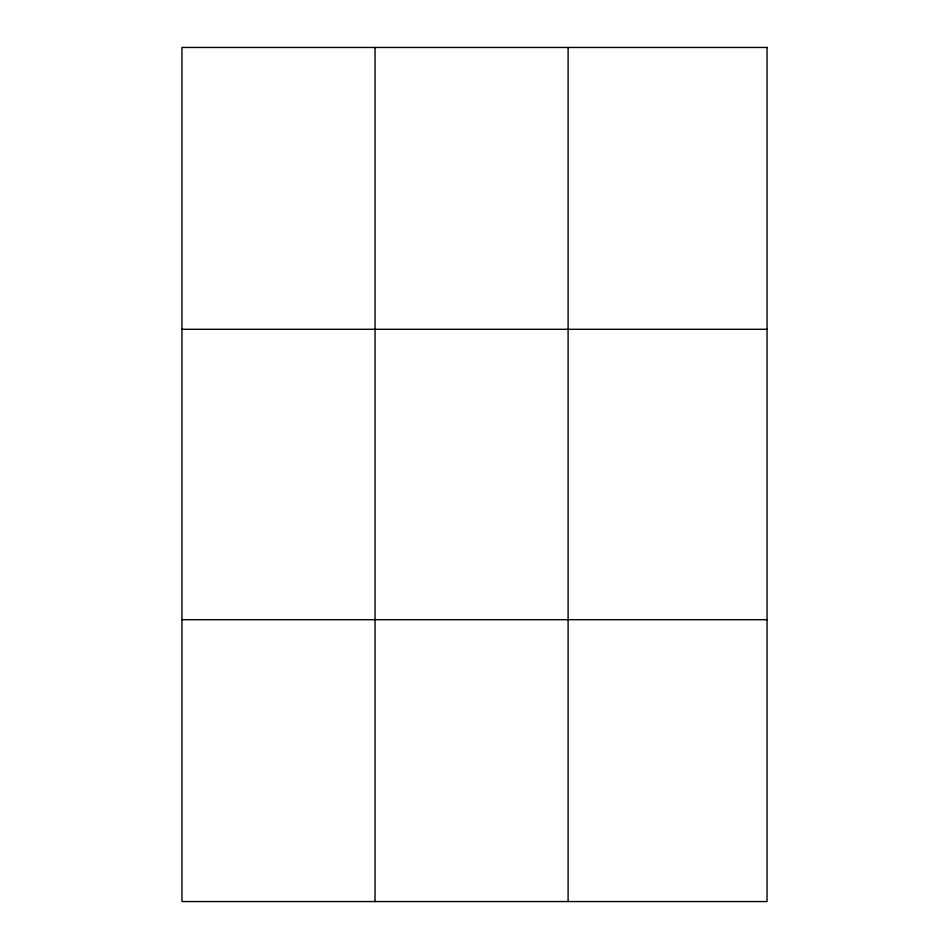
<?xml version="1.0" encoding="UTF-8"?>
<svg xmlns="http://www.w3.org/2000/svg" width="949" height="949" viewBox="0 0 949 949"><rect width="100%" height="100%" fill="white"/><g stroke="black" fill="none" stroke-linecap="round" stroke-linejoin="round"><path stroke-width="1.42" d="M375.033 47.45L375.033 901.55M568.107 47.45L568.107 901.55M181.959 329.303L767.041 329.303M181.959 619.697L767.041 619.697M767.041 47.45L767.041 901.55L181.959 901.55L181.959 47.45L767.041 47.45"/></g></svg>
